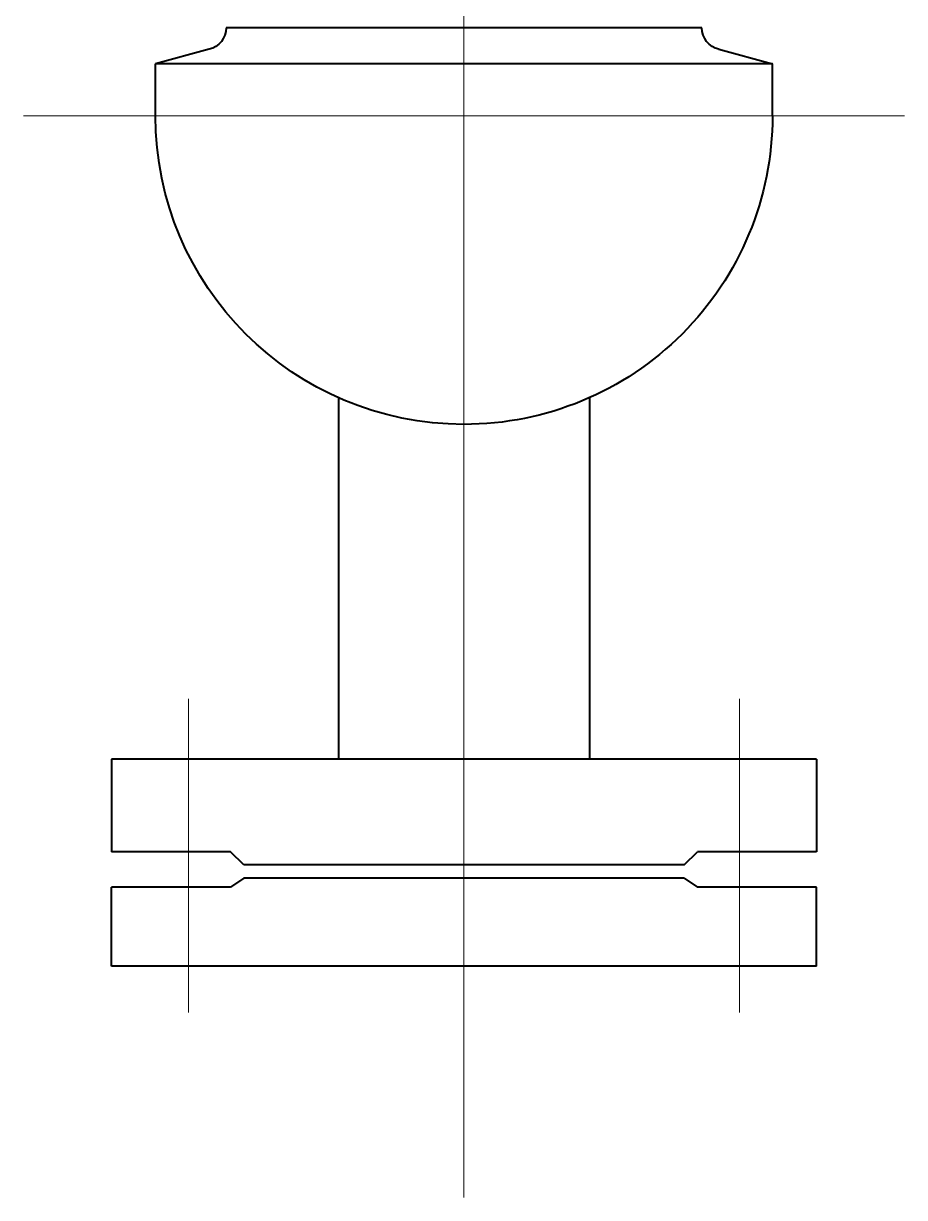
# Model space of a CAD drawing. Header units: millimetres. Extents: x 52110 to 400893, y -153728 to 31997.
# Drawn here: x 213743.7 to 213943.6, y -21355.9 to -21089.4 of the extents above; entities that cross this region are included whole.
import ezdxf

# ---------------------------------------------------------------- set-up
doc = ezdxf.new("R2010")
doc.units = ezdxf.units.MM
doc.header["$LTSCALE"] = 500
doc.linetypes.add('CENTER', pattern=[2, 1.25, -0.25, 0.25, -0.25])
for name, color, linetype, lineweight in [('SHI', 7, 'Continuous', 40), ('WEN', 3, 'Continuous', 20), ('ZHONG', 1, 'CENTER', 20)]:
    doc.layers.add(name, color=color, linetype=linetype, lineweight=lineweight)

# ---------------------------------------------------------------- blocks, each defined once
blk = doc.blocks.new('A$C25282B1C')
at = {"layer": 'SHI'}
for p, q in [((10.48, 160), (10.48, 51.5)), ((10.48, 160), (28.48, 160)), ((28.48, 160), (28.48, 133)), ((30.48, 130), (28.48, 133)), ((30.48, 130), (30.48, 30)), ((30.48, 130), (30.48, 30)), ((10.48, 51.5), (10.48, 0)), ((30.48, 30), (28.48, 27)), ((28.48, 27), (28.48, 0)), ((10.48, 0), (28.48, 0))]:
    blk.add_line(p, q, dxfattribs=at)
at = {"layer": 'WEN'}
blk.add_line((33.48, 80), (33.48, 80), dxfattribs=at)
at = {"layer": 'ZHONG'}
for p, q in [((26.04, 142.5), (0, 142.5)), ((26.04, 17.5), (0, 17.5))]:
    blk.add_line(p, q, dxfattribs=at)
blk = doc.blocks.new('A$C1AC5615E')
at = {"layer": 'SHI'}
for p, q in [((187, 265.49), (295, 265.49)), ((183.17, 260.62), (171, 257.36)), ((298.83, 260.62), (311, 257.36)), ((171, 245.49), (171, 257.36)), ((171, 257.36), (311, 257.36)), ((311, 245.49), (311, 257.36)), ((212.5, 181.55), (212.5, 99.49)), ((269.5, 181.55), (269.5, 99.49)), ((161, 99.49), (241, 99.49)), ((161, 99.49), (161, 78.49)), ((241, 99.49), (321, 99.49)), ((321, 99.49), (321, 78.49)), ((161, 78.49), (188, 78.49)), ((191, 75.49), (188, 78.49)), ((291, 75.49), (294, 78.49)), ((294, 78.49), (321, 78.49)), ((191, 75.49), (291, 75.49))]:
    blk.add_line(p, q, dxfattribs=at)
for centre, radius, start, end in [((182, 265.49), 5, 283.5187, 0), ((300, 265.49), 5, 180, 256.4813), ((241, 245.49), 70, 180, 270), ((241, 245.49), 70, 270, 0)]:
    blk.add_arc(centre, radius, start, end, dxfattribs=at)
at = {"layer": 'ZHONG'}
for p, q in [((241, 0), (241, 3399.65)), ((141.02, 245.49), (340.97, 245.49)), ((178.5, 113.2), (178.5, 68.05)), ((303.5, 113.2), (303.5, 68.05))]:
    blk.add_line(p, q, dxfattribs=at)
at = {"layer": 'WEN', "rotation": 90}
blk.add_blockref('A$C25282B1C', (321, 42), dxfattribs=at)

msp = doc.modelspace()

# ---------------------------------------------------------------- block references
at = {"layer": 'WEN', "xscale": -1, "rotation": 359.9999999999933}
msp.add_blockref('A$C1AC5615E', (214084.63715, -21355.93032), dxfattribs=at)

doc.saveas('drawing.dxf')
